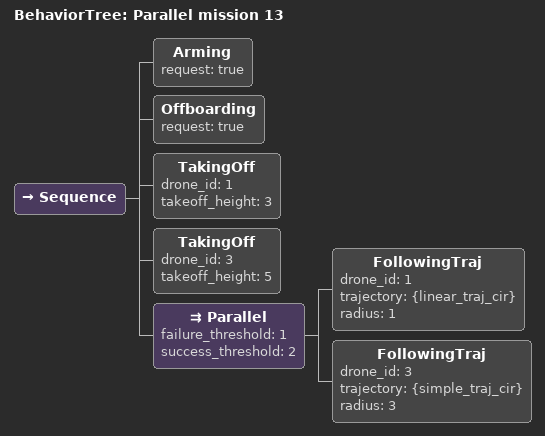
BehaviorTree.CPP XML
<?xml version="1.0" encoding="UTF-8"?>
<root BTCPP_format="3">
  <BehaviorTree ID="Parallel mission 13">
    <Sequence>
      <Arming request="true"/>
      <Offboarding request="true"/>
      <TakingOff drone_id="1"
                 takeoff_height="3"/>
      <TakingOff drone_id="3"
                 takeoff_height="5"/>
      <Parallel failure_threshold="1"
                success_threshold="2">
        <FollowingTraj drone_id="1"
                       trajectory="{linear_traj_cir}"
                       radius="1"/>
        <FollowingTraj drone_id="3"
                       trajectory="{simple_traj_cir}"
                       radius="3"/>
      </Parallel>
    </Sequence>
  </BehaviorTree>

</root>
